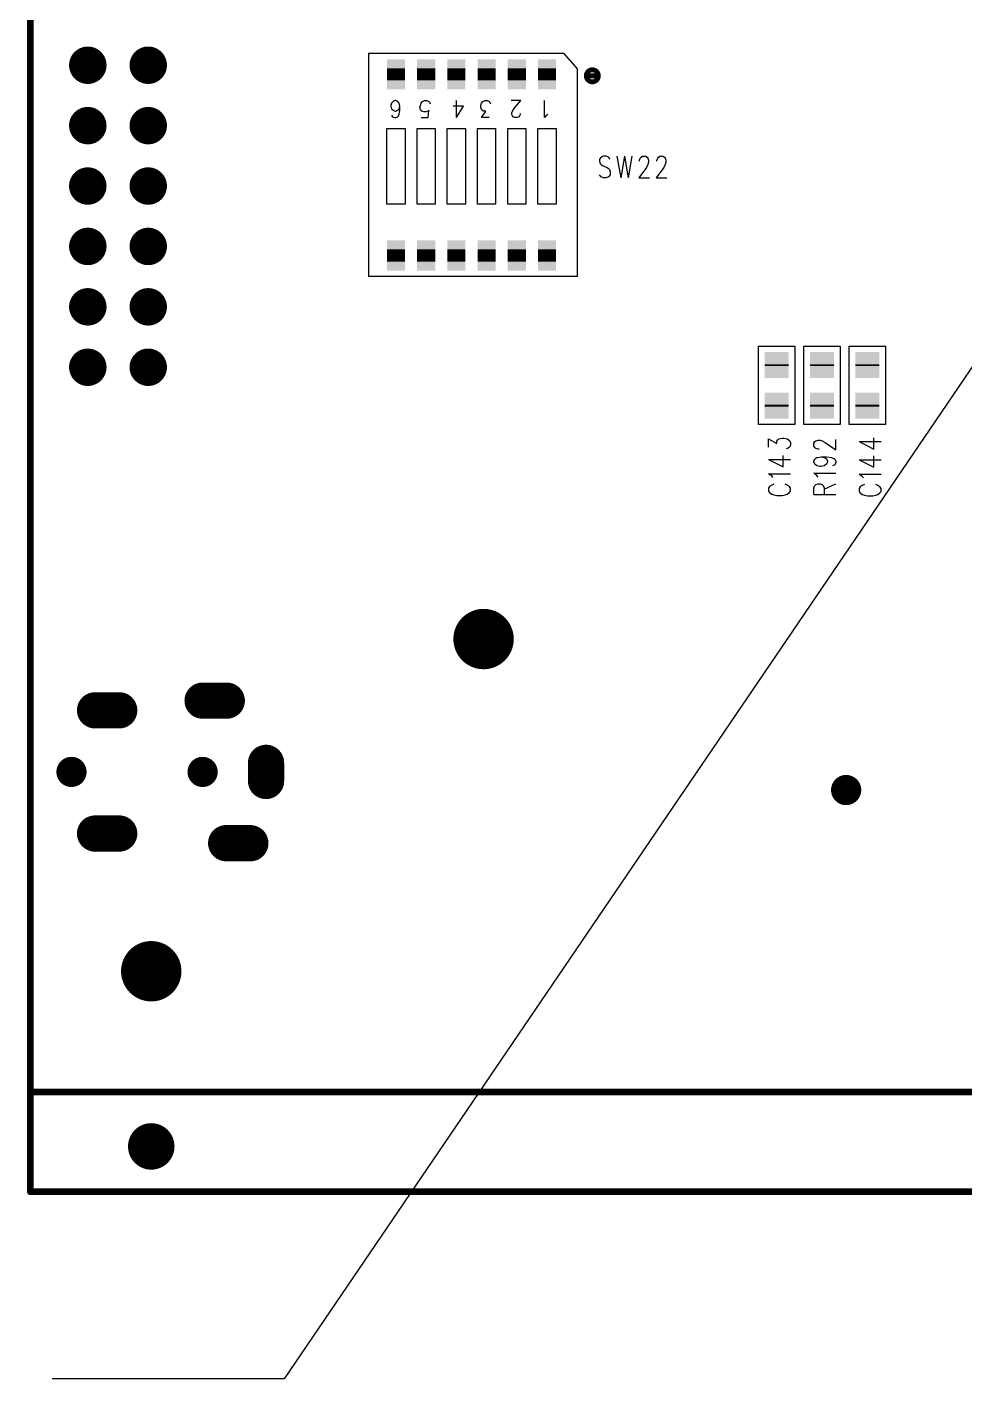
# Model space of a CAD drawing. Extents: x 12040 to 27945, y 10799 to 21199.
# Drawn here: x 15804 to 17357, y 13081 to 15319 of the extents above; entities that cross this region are included whole.
import ezdxf

# ---------------------------------------------------------------- set-up
doc = ezdxf.new("R2010")
doc.units = 0
doc.header["$MEASUREMENT"] = 0
doc.layers.add('ASSYDWGBOT_PHO', color=7, linetype='Continuous')

msp = doc.modelspace()

# ---------------------------------------------------------------- linework, layer by layer
at = {"layer": 'ASSYDWGBOT_PHO'}
for points, const_width in [([(15810, 20720.631), (15810, 13390.63)], 11.11), ([(16415.001, 15250.63), (16415.001, 15230.63)], 30), ([(16465, 15250.63), (16465, 15230.63)], 30), ([(16514.999, 15250.63), (16514.999, 15230.63)], 30), ([(16565.001, 15250.63), (16565.001, 15230.63)], 30), ([(16615, 15250.63), (16615, 15230.63)], 30), ([(16665.001, 15250.63), (16665.001, 15230.63)], 30), ([(16415.001, 14950.63), (16415.001, 14930.63)], 30), ([(16465, 14950.63), (16465, 14930.63)], 30), ([(16514.999, 14950.63), (16514.999, 14930.63)], 30), ([(16565.001, 14950.63), (16565.001, 14930.63)], 30), ([(16615, 14950.63), (16615, 14930.63)], 30), ([(16665.001, 14950.63), (16665.001, 14930.63)], 30), ([(17045, 14760.63), (17045, 14757.63)], 40), ([(17120.001, 14760.63), (17120.001, 14757.63)], 40), ([(17195, 14757.63), (17195, 14760.63)], 40), ([(17045, 14693.63), (17045, 14690.63)], 40), ([(17120.001, 14693.63), (17120.001, 14690.63)], 40), ([(17195, 14690.63), (17195, 14693.63)], 40), ([(15917, 14187.63), (15957, 14187.63)], 60), ([(16094.999, 14203.63), (16135, 14203.63)], 60), ([(16200.001, 14100.63), (16200.001, 14070.63)], 60), ([(15917, 13983.63), (15957, 13983.63)], 60), ([(16134.001, 13967.63), (16174, 13967.63)], 60), ([(20809.999, 13555.63), (15810, 13555.63)], 11.11), ([(15810, 13390.63), (20809.999, 13390.63)], 11.11)]:
    msp.add_lwpolyline(points, dxfattribs=dict(at, const_width=const_width))
for points in [[(18357.5, 16211.88), (16230, 13080.63)], [(16370.001, 14905.63), (16370.001, 15275.63)], [(16370.001, 15275.63), (16691.999, 15275.63)], [(16691.999, 15275.63), (16715, 15249.63)], [(16715, 15249.63), (16715, 14905.63)], [(16407.86, 15193.09), (16406.731, 15189.06)], [(16406.731, 15189.06), (16406.731, 15187.72)], [(16406.731, 15187.72), (16407.86, 15183.69)], [(16410.139, 15195.78), (16407.86, 15193.09)], [(16407.86, 15183.69), (16410.139, 15181)], [(16413.549, 15197.13), (16410.139, 15195.78)], [(16410.139, 15181), (16413.549, 15179.66)], [(16414.68, 15197.13), (16413.549, 15197.13)], [(16413.549, 15179.66), (16414.68, 15179.66)], [(16418.091, 15195.78), (16414.68, 15197.13)], [(16414.68, 15179.66), (16418.091, 15181)], [(16420.361, 15193.09), (16418.091, 15195.78)], [(16418.091, 15181), (16420.361, 15183.69)], [(16421.499, 15187.72), (16420.361, 15193.09)], [(16420.361, 15183.69), (16421.499, 15187.72)], [(16420.361, 15174.28), (16421.499, 15181)], [(16421.499, 15181), (16421.499, 15187.72)], [(16454.451, 15186.38), (16455.589, 15189.06)], [(16455.589, 15182.34), (16454.451, 15186.38)], [(16455.589, 15189.06), (16456.73, 15193.09)], [(16457.861, 15179.66), (16455.589, 15182.34)], [(16456.73, 15193.09), (16459, 15195.78)], [(16461.269, 15178.31), (16457.861, 15179.66)], [(16459, 15195.78), (16462.41, 15197.13)], [(16464.68, 15178.31), (16461.269, 15178.31)], [(16462.41, 15197.13), (16465.82, 15197.13)], [(16468.09, 15179.66), (16464.68, 15178.31)], [(16465.82, 15197.13), (16469.231, 15195.78)], [(16468.09, 15168.91), (16469.231, 15181)], [(16469.231, 15181), (16468.09, 15179.66)], [(16469.231, 15195.78), (16470.36, 15194.44)], [(16470.36, 15194.44), (16471.5, 15191.75)], [(16526.501, 15187.72), (16509.451, 15187.72)], [(16515.141, 15168.91), (16515.141, 15197.13)], [(16515.141, 15168.91), (16526.501, 15187.72)], [(16555.59, 15189.06), (16556.73, 15193.09)], [(16555.59, 15186.38), (16555.59, 15189.06)], [(16556.73, 15182.34), (16555.59, 15186.38)], [(16556.73, 15193.09), (16559, 15195.78)], [(16557.859, 15181), (16556.73, 15182.34)], [(16556.73, 15168.91), (16563.551, 15179.66)], [(16560.141, 15179.66), (16557.859, 15181)], [(16559, 15195.78), (16562.41, 15197.13)], [(16563.551, 15179.66), (16560.141, 15179.66)], [(16562.41, 15197.13), (16565.821, 15197.13)], [(16565.821, 15197.13), (16569.229, 15195.78)], [(16569.229, 15195.78), (16570.36, 15194.44)], [(16570.36, 15194.44), (16571.501, 15191.75)], [(16621.5, 15197.13), (16605.591, 15197.13)], [(16606.73, 15176.97), (16607.861, 15179.66)], [(16606.73, 15174.28), (16606.73, 15176.97)], [(16607.861, 15179.66), (16610.14, 15183.69)], [(16610.14, 15183.69), (16621.5, 15197.13)], [(16620.359, 15175.63), (16620.359, 15174.28)], [(16660.82, 15168.91), (16660.82, 15197.13)], [(16407.86, 15172.94), (16409, 15170.25)], [(16409, 15170.25), (16412.411, 15168.91)], [(16412.411, 15168.91), (16414.68, 15168.91)], [(16414.68, 15168.91), (16418.091, 15170.25)], [(16418.091, 15170.25), (16420.361, 15174.28)], [(16456.73, 15168.91), (16468.09, 15168.91)], [(16569.229, 15168.91), (16556.73, 15168.91)], [(16607.861, 15171.59), (16606.73, 15174.28)], [(16608.999, 15170.25), (16607.861, 15171.59)], [(16611.271, 15168.91), (16608.999, 15170.25)], [(16615.82, 15168.91), (16611.271, 15168.91)], [(16618.09, 15170.25), (16615.82, 15168.91)], [(16619.23, 15171.59), (16618.09, 15170.25)], [(16620.359, 15174.28), (16619.23, 15171.59)], [(16664.23, 15172.94), (16660.82, 15168.91)], [(16666.5, 15174.28), (16664.23, 15172.94)], [(16400, 15025.63), (16400, 15150.63)], [(16400, 15150.63), (16430, 15150.63)], [(16430, 15150.63), (16430, 15025.63)], [(16450.001, 15025.63), (16450.001, 15150.63)], [(16450.001, 15150.63), (16480, 15150.63)], [(16480, 15150.63), (16480, 15025.63)], [(16500, 15025.63), (16500, 15150.63)], [(16500, 15150.63), (16530.001, 15150.63)], [(16530.001, 15150.63), (16530.001, 15025.63)], [(16549.999, 15025.63), (16549.999, 15150.63)], [(16549.999, 15150.63), (16580, 15150.63)], [(16580, 15150.63), (16580, 15025.63)], [(16600, 15025.63), (16600, 15150.63)], [(16600, 15150.63), (16629.999, 15150.63)], [(16629.999, 15150.63), (16629.999, 15025.63)], [(16650, 15025.63), (16650, 15150.63)], [(16650, 15150.63), (16680, 15150.63)], [(16680, 15150.63), (16680, 15025.63)], [(16754.379, 15103.52), (16751.881, 15100.08)], [(16751.881, 15100.08), (16751.881, 15096.64)], [(16751.881, 15096.64), (16753.13, 15093.2)], [(16753.13, 15093.2), (16754.379, 15091.48)], [(16758.129, 15105.23), (16754.379, 15103.52)], [(16754.379, 15091.48), (16756.88, 15089.77)], [(16756.88, 15089.77), (16764.38, 15086.33)], [(16763.13, 15105.23), (16758.129, 15105.23)], [(16766.88, 15103.52), (16763.13, 15105.23)], [(16764.38, 15086.33), (16766.88, 15084.61)], [(16769.381, 15100.08), (16766.88, 15103.52)], [(16780.63, 15105.23), (16786.88, 15069.14)], [(16793.131, 15105.23), (16786.88, 15069.14)], [(16793.131, 15105.23), (16799.379, 15069.14)], [(16805.63, 15105.23), (16799.379, 15069.14)], [(16829.38, 15086.33), (16816.879, 15069.14)], [(16818.13, 15098.36), (16819.38, 15101.8)], [(16818.13, 15096.64), (16818.13, 15098.36)], [(16819.38, 15101.8), (16820.629, 15103.52)], [(16820.629, 15103.52), (16823.13, 15105.23)], [(16823.13, 15105.23), (16828.131, 15105.23)], [(16828.131, 15105.23), (16830.629, 15103.52)], [(16831.881, 15091.48), (16829.38, 15086.33)], [(16830.629, 15103.52), (16831.881, 15101.8)], [(16831.881, 15101.8), (16833.13, 15098.36)], [(16833.13, 15094.92), (16831.881, 15091.48)], [(16833.13, 15098.36), (16833.13, 15094.92)], [(16858.13, 15086.33), (16845.631, 15069.14)], [(16846.88, 15098.36), (16848.129, 15101.8)], [(16846.88, 15096.64), (16846.88, 15098.36)], [(16848.129, 15101.8), (16849.38, 15103.52)], [(16849.38, 15103.52), (16851.879, 15105.23)], [(16851.879, 15105.23), (16856.88, 15105.23)], [(16856.88, 15105.23), (16859.381, 15103.52)], [(16860.63, 15091.48), (16858.13, 15086.33)], [(16859.381, 15103.52), (16860.63, 15101.8)], [(16860.63, 15101.8), (16861.879, 15098.36)], [(16861.879, 15094.92), (16860.63, 15091.48)], [(16861.879, 15098.36), (16861.879, 15094.92)], [(16754.379, 15070.86), (16751.881, 15074.3)], [(16758.129, 15069.14), (16754.379, 15070.86)], [(16763.13, 15069.14), (16758.129, 15069.14)], [(16766.88, 15070.86), (16763.13, 15069.14)], [(16766.88, 15084.61), (16768.129, 15082.89)], [(16769.381, 15074.3), (16766.88, 15070.86)], [(16768.129, 15082.89), (16769.381, 15079.45)], [(16769.381, 15079.45), (16769.381, 15074.3)], [(16816.879, 15069.14), (16834.379, 15069.14)], [(16845.631, 15069.14), (16863.131, 15069.14)], [(16430, 15025.63), (16400, 15025.63)], [(16480, 15025.63), (16450.001, 15025.63)], [(16530.001, 15025.63), (16500, 15025.63)], [(16580, 15025.63), (16549.999, 15025.63)], [(16629.999, 15025.63), (16600, 15025.63)], [(16680, 15025.63), (16650, 15025.63)], [(16715, 14905.63), (16370.001, 14905.63)], [(17014.999, 14660.63), (17014.999, 14790.63)], [(17014.999, 14790.63), (17075.001, 14790.63)], [(17075.001, 14790.63), (17075.001, 14660.63)], [(17090, 14660.63), (17090, 14790.63)], [(17090, 14790.63), (17150, 14790.63)], [(17150, 14790.63), (17150, 14660.63)], [(17165.001, 14660.63), (17165.001, 14790.63)], [(17165.001, 14790.63), (17225, 14790.63)], [(17225, 14790.63), (17225, 14660.63)], [(17075.001, 14660.63), (17014.999, 14660.63)], [(17150, 14660.63), (17090, 14660.63)], [(17225, 14660.63), (17165.001, 14660.63)], [(17048.83, 14636.88), (17053.98, 14638.13)], [(17053.98, 14638.13), (17057.421, 14638.13)], [(17057.421, 14638.13), (17062.58, 14636.88)], [(17205.7, 14620), (17205.7, 14638.75)], [(17031.639, 14623.13), (17031.639, 14636.88)], [(17031.639, 14636.88), (17045.389, 14629.38)], [(17045.389, 14633.13), (17047.11, 14635.63)], [(17045.389, 14629.38), (17045.389, 14633.13)], [(17047.11, 14635.63), (17048.83, 14636.88)], [(17064.301, 14621.88), (17060.86, 14620.63)], [(17062.58, 14636.88), (17066.019, 14634.38)], [(17066.019, 14623.13), (17064.301, 14621.88)], [(17066.019, 14634.38), (17067.73, 14630.63)], [(17067.73, 14626.88), (17066.019, 14623.13)], [(17067.73, 14630.63), (17067.73, 14626.88)], [(17106.64, 14630), (17108.36, 14632.5)], [(17106.64, 14625), (17106.64, 14630)], [(17108.36, 14622.5), (17106.64, 14625)], [(17108.36, 14632.5), (17110.081, 14633.75)], [(17110.081, 14621.25), (17108.36, 14622.5)], [(17110.081, 14633.75), (17113.52, 14635)], [(17113.52, 14620), (17110.081, 14621.25)], [(17113.52, 14635), (17116.949, 14635)], [(17115.231, 14620), (17113.52, 14620)], [(17116.949, 14635), (17120.39, 14633.75)], [(17120.39, 14633.75), (17125.549, 14631.25)], [(17125.549, 14631.25), (17142.731, 14618.75)], [(17142.731, 14618.75), (17142.731, 14636.25)], [(17181.641, 14632.5), (17205.7, 14620)], [(17181.641, 14632.5), (17217.73, 14632.5)], [(17031.639, 14603.13), (17055.7, 14590.63)], [(17031.639, 14603.13), (17067.73, 14603.13)], [(17055.7, 14590.63), (17055.7, 14609.38)], [(17106.64, 14600), (17108.36, 14603.75)], [(17106.64, 14598.75), (17106.64, 14600)], [(17108.36, 14595), (17106.64, 14598.75)], [(17108.36, 14603.75), (17111.799, 14606.25)], [(17111.799, 14592.5), (17108.36, 14595)], [(17111.799, 14606.25), (17118.67, 14607.5)], [(17118.67, 14607.5), (17123.831, 14606.25)], [(17118.67, 14607.5), (17127.27, 14607.5)], [(17123.831, 14606.25), (17127.27, 14603.75)], [(17127.27, 14595), (17123.831, 14592.5)], [(17127.27, 14607.5), (17135.86, 14606.25)], [(17127.27, 14603.75), (17128.981, 14600)], [(17128.981, 14598.75), (17127.27, 14595)], [(17128.981, 14600), (17128.981, 14598.75)], [(17135.86, 14606.25), (17141.02, 14603.75)], [(17141.02, 14593.75), (17137.581, 14592.5)], [(17141.02, 14603.75), (17142.731, 14600)], [(17142.731, 14597.5), (17141.02, 14593.75)], [(17142.731, 14600), (17142.731, 14597.5)], [(17181.641, 14602.5), (17205.7, 14590)], [(17181.641, 14602.5), (17217.73, 14602.5)], [(17205.7, 14590), (17205.7, 14608.75)], [(17036.8, 14575.63), (17031.639, 14579.38)], [(17031.639, 14579.38), (17067.73, 14579.38)], [(17038.521, 14573.13), (17036.8, 14575.63)], [(17111.799, 14576.25), (17106.64, 14580)], [(17106.64, 14580), (17142.731, 14580)], [(17116.949, 14591.25), (17111.799, 14592.5)], [(17113.52, 14573.75), (17111.799, 14576.25)], [(17118.67, 14591.25), (17116.949, 14591.25)], [(17123.831, 14592.5), (17118.67, 14591.25)], [(17186.8, 14575), (17181.641, 14578.75)], [(17181.641, 14578.75), (17217.73, 14578.75)], [(17188.52, 14572.5), (17186.8, 14575)], [(17033.36, 14558.13), (17031.639, 14555.63)], [(17031.639, 14555.63), (17031.639, 14550.63)], [(17031.639, 14550.63), (17033.36, 14548.13)], [(17036.8, 14560.63), (17033.36, 14558.13)], [(17040.23, 14561.88), (17036.8, 14560.63)], [(17062.58, 14560.63), (17059.139, 14561.88)], [(17066.019, 14558.13), (17062.58, 14560.63)], [(17067.73, 14555.63), (17066.019, 14558.13)], [(17066.019, 14548.13), (17067.73, 14550.63)], [(17067.73, 14550.63), (17067.73, 14555.63)], [(17106.64, 14556.25), (17108.36, 14560)], [(17106.64, 14545), (17106.64, 14556.25)], [(17108.36, 14560), (17110.081, 14561.25)], [(17110.081, 14561.25), (17113.52, 14562.5)], [(17113.52, 14562.5), (17116.949, 14562.5)], [(17116.949, 14562.5), (17120.39, 14561.25)], [(17120.39, 14561.25), (17122.11, 14560)], [(17122.11, 14560), (17123.831, 14556.25)], [(17123.831, 14553.75), (17142.731, 14562.5)], [(17123.831, 14556.25), (17123.831, 14545)], [(17183.359, 14557.5), (17181.641, 14555)], [(17181.641, 14555), (17181.641, 14550)], [(17181.641, 14550), (17183.359, 14547.5)], [(17186.8, 14560), (17183.359, 14557.5)], [(17190.229, 14561.25), (17186.8, 14560)], [(17212.58, 14560), (17209.141, 14561.25)], [(17216.021, 14557.5), (17212.58, 14560)], [(17217.73, 14555), (17216.021, 14557.5)], [(17216.021, 14547.5), (17217.73, 14550)], [(17217.73, 14550), (17217.73, 14555)], [(17033.36, 14548.13), (17036.8, 14545.63)], [(17036.8, 14545.63), (17040.23, 14544.38)], [(17040.23, 14544.38), (17045.389, 14543.13)], [(17045.389, 14543.13), (17053.98, 14543.13)], [(17053.98, 14543.13), (17059.139, 14544.38)], [(17059.139, 14544.38), (17062.58, 14545.63)], [(17062.58, 14545.63), (17066.019, 14548.13)], [(17106.64, 14545), (17142.731, 14545)], [(17183.359, 14547.5), (17186.8, 14545)], [(17186.8, 14545), (17190.229, 14543.75)], [(17190.229, 14543.75), (17195.391, 14542.5)], [(17195.391, 14542.5), (17203.979, 14542.5)], [(17203.979, 14542.5), (17209.141, 14543.75)], [(17209.141, 14543.75), (17212.58, 14545)], [(17212.58, 14545), (17216.021, 14547.5)], [(16230, 13080.63), (15846.25, 13080.63)]]:
    msp.add_lwpolyline(points, dxfattribs=at)
for points, const_width in [([(15889.5, 15255.63, 1), (15920.5, 15255.63, 1), (15889.5, 15255.63)], 31), ([(15989.499, 15255.63, 1), (16020.499, 15255.63, 1), (15989.499, 15255.63)], 31), ([(15889.5, 15155.63, 1), (15920.5, 15155.63, 1), (15889.5, 15155.63)], 31), ([(15989.499, 15155.63, 1), (16020.499, 15155.63, 1), (15989.499, 15155.63)], 31), ([(15889.5, 15055.63, 1), (15920.5, 15055.63, 1), (15889.5, 15055.63)], 31), ([(15989.499, 15055.63, 1), (16020.499, 15055.63, 1), (15989.499, 15055.63)], 31), ([(15889.5, 14955.63, 1), (15920.5, 14955.63, 1), (15889.5, 14955.63)], 31), ([(15989.499, 14955.63, 1), (16020.499, 14955.63, 1), (15989.499, 14955.63)], 31), ([(15889.5, 14855.63, 1), (15920.5, 14855.63, 1), (15889.5, 14855.63)], 31), ([(15989.499, 14855.63, 1), (16020.499, 14855.63, 1), (15989.499, 14855.63)], 31), ([(15889.5, 14755.63, 1), (15920.5, 14755.63, 1), (15889.5, 14755.63)], 31), ([(15989.499, 14755.63, 1), (16020.499, 14755.63, 1), (15989.499, 14755.63)], 31), ([(16534.999, 14305.63, 1), (16584.999, 14305.63, 1), (16534.999, 14305.63)], 50), ([(15865.5, 14085.63, 1), (15890.5, 14085.63, 1), (15865.5, 14085.63)], 25), ([(16082.499, 14085.63, 1), (16107.499, 14085.63, 1), (16082.499, 14085.63)], 25), ([(17147.5, 14055.63, 1), (17172.5, 14055.63, 1), (17147.5, 14055.63)], 25), ([(15985, 13755.63, 1), (16035, 13755.63, 1), (15985, 13755.63)], 50), ([(15990.75, 13465.63, 1), (16029.25, 13465.63, 1), (15990.75, 13465.63)], 38.5)]:
    msp.add_lwpolyline(points, format="xyb", dxfattribs=dict(at, const_width=const_width))
for points, const_width in [([(16750, 15238.13, 1), (16730, 15238.13, 1)], 8), ([(16730, 15238.13, 1), (16750, 15238.13)], 8), ([(15902, 14187.63, 1), (15932, 14187.63, 1)], 30), ([(15942, 14187.63, 1), (15972, 14187.63, 1)], 30), ([(16079.999, 14203.63, 1), (16109.999, 14203.63, 1)], 30), ([(16120, 14203.63, 1), (16150, 14203.63, 1)], 30), ([(16185.001, 14100.63, 1), (16215.001, 14100.63, 1)], 30), ([(16185.001, 14070.63, 1), (16215.001, 14070.63, 1)], 30), ([(15902, 13983.63, 1), (15932, 13983.63, 1)], 30), ([(15942, 13983.63, 1), (15972, 13983.63, 1)], 30), ([(16119.001, 13967.63, 1), (16149.001, 13967.63, 1)], 30), ([(16159, 13967.63, 1), (16189, 13967.63, 1)], 30), ([(15807.223, 13555.63, 1), (15812.778, 13555.63, 1)], 5.555), ([(15807.223, 13390.63, 1), (15812.778, 13390.63, 1)], 5.555), ([(15807.223, 13390.63, 1), (15812.778, 13390.63, 1)], 5.555)]:
    msp.add_lwpolyline(points, format="xyb", close=True, dxfattribs=dict(at, const_width=const_width))
for points in [[(16430.001, 15235.63), (16400.001, 15235.63), (16430.001, 15265.63), (16400.001, 15265.63)], [(16480, 15235.63), (16450, 15235.63), (16480, 15265.63), (16450, 15265.63)], [(16529.999, 15235.63), (16499.999, 15235.63), (16529.999, 15265.63), (16499.999, 15265.63)], [(16580.001, 15235.63), (16550.001, 15235.63), (16580.001, 15265.63), (16550.001, 15265.63)], [(16630, 15235.63), (16600, 15235.63), (16630, 15265.63), (16600, 15265.63)], [(16680.001, 15235.63), (16650.001, 15235.63), (16680.001, 15265.63), (16650.001, 15265.63)], [(16400.001, 15245.63), (16430.001, 15245.63), (16400.001, 15215.63), (16430.001, 15215.63)], [(16450, 15245.63), (16480, 15245.63), (16450, 15215.63), (16480, 15215.63)], [(16499.999, 15245.63), (16529.999, 15245.63), (16499.999, 15215.63), (16529.999, 15215.63)], [(16550.001, 15245.63), (16580.001, 15245.63), (16550.001, 15215.63), (16580.001, 15215.63)], [(16600, 15245.63), (16630, 15245.63), (16600, 15215.63), (16630, 15215.63)], [(16650.001, 15245.63), (16680.001, 15245.63), (16650.001, 15215.63), (16680.001, 15215.63)], [(16430.001, 14935.63), (16400.001, 14935.63), (16430.001, 14965.63), (16400.001, 14965.63)], [(16480, 14935.63), (16450, 14935.63), (16480, 14965.63), (16450, 14965.63)], [(16529.999, 14935.63), (16499.999, 14935.63), (16529.999, 14965.63), (16499.999, 14965.63)], [(16580.001, 14935.63), (16550.001, 14935.63), (16580.001, 14965.63), (16550.001, 14965.63)], [(16630, 14935.63), (16600, 14935.63), (16630, 14965.63), (16600, 14965.63)], [(16680.001, 14935.63), (16650.001, 14935.63), (16680.001, 14965.63), (16650.001, 14965.63)], [(16400.001, 14945.63), (16430.001, 14945.63), (16400.001, 14915.63), (16430.001, 14915.63)], [(16450, 14945.63), (16480, 14945.63), (16450, 14915.63), (16480, 14915.63)], [(16499.999, 14945.63), (16529.999, 14945.63), (16499.999, 14915.63), (16529.999, 14915.63)], [(16550.001, 14945.63), (16580.001, 14945.63), (16550.001, 14915.63), (16580.001, 14915.63)], [(16600, 14945.63), (16630, 14945.63), (16600, 14915.63), (16630, 14915.63)], [(16650.001, 14945.63), (16680.001, 14945.63), (16650.001, 14915.63), (16680.001, 14915.63)], [(17065, 14740.63), (17025, 14740.63), (17065, 14780.63), (17025, 14780.63)], [(17025, 14777.63), (17065, 14777.63), (17025, 14737.63), (17065, 14737.63)], [(17140.001, 14740.63), (17100.001, 14740.63), (17140.001, 14780.63), (17100.001, 14780.63)], [(17100.001, 14777.63), (17140.001, 14777.63), (17100.001, 14737.63), (17140.001, 14737.63)], [(17215, 14740.63), (17175, 14740.63), (17215, 14780.63), (17175, 14780.63)], [(17175, 14777.63), (17215, 14777.63), (17175, 14737.63), (17215, 14737.63)], [(17065, 14673.63), (17025, 14673.63), (17065, 14713.63), (17025, 14713.63)], [(17025, 14710.63), (17065, 14710.63), (17025, 14670.63), (17065, 14670.63)], [(17140.001, 14673.63), (17100.001, 14673.63), (17140.001, 14713.63), (17100.001, 14713.63)], [(17100.001, 14710.63), (17140.001, 14710.63), (17100.001, 14670.63), (17140.001, 14670.63)], [(17215, 14673.63), (17175, 14673.63), (17215, 14713.63), (17175, 14713.63)], [(17175, 14710.63), (17215, 14710.63), (17175, 14670.63), (17215, 14670.63)]]:
    msp.add_solid(points, dxfattribs=at)

doc.saveas('drawing.dxf')
